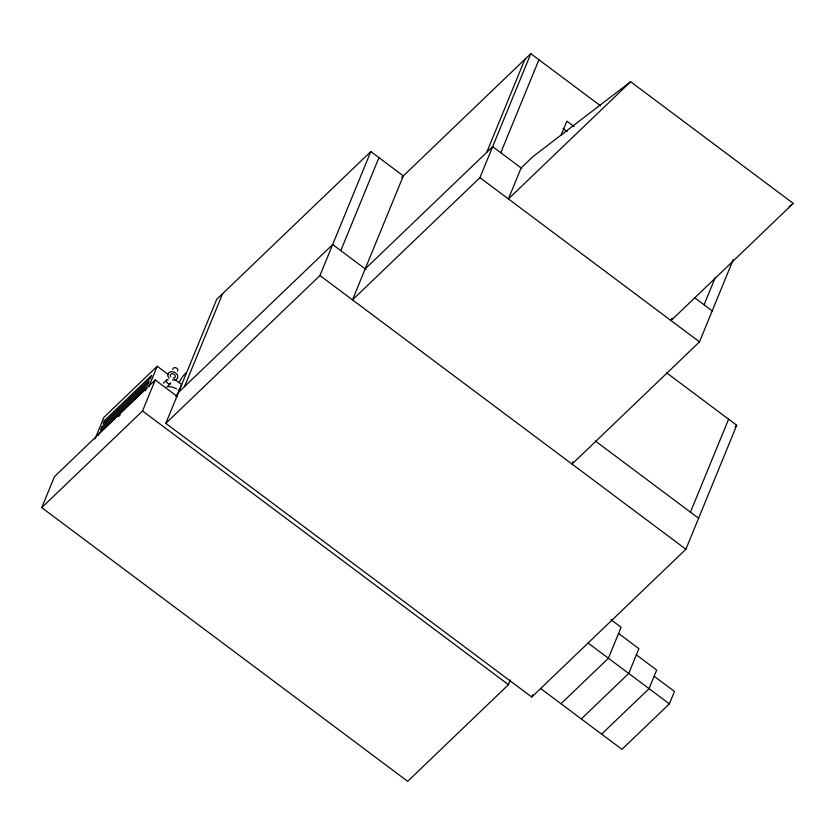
<?xml version="1.0" encoding="UTF-8"?>
<svg xmlns="http://www.w3.org/2000/svg" width="835" height="835" viewBox="0 0 835 835"><rect width="100%" height="100%" fill="white"/><g stroke="black" fill="none" stroke-linecap="round" stroke-linejoin="round"><path stroke-width="1.25" d="M510.415 679.92L508.452 684.679L407.678 781.33L41.75 507.628L54.463 476.628L155.237 379.988L177.135 396.364M95.044 438.876L103.843 417.416L157.199 366.252L168.378 374.612M98.332 435.233L99.177 433.167L146.605 387.69L145.332 390.79M104.26 420.767L102.997 423.867L150.425 378.391L151.688 375.291L104.26 420.767L106.296 422.291M148.891 386.511L157.199 366.252M41.75 507.628L142.535 410.977L155.237 379.988M179.149 390.456L181.592 384.497L174.473 379.173M666.413 372.681L736.731 425.276L685.89 549.242L531.749 697.048L165.821 423.345L216.672 299.379L370.803 151.573L403.326 175.903L352.485 299.869L479.948 177.646L530.789 53.67L600.574 105.868M184.462 386.668L222.601 293.69M165.821 423.345L319.962 275.54L370.803 151.573M340.805 250.625L378.933 157.648M486.732 152.335L524.86 59.358M500.791 152.732L538.919 59.755M561.005 135.468L566.871 121.158L574.167 126.617M573.019 461.703L572.038 464.083L699.5 341.859L733.234 259.612M672.018 318.187L671.037 320.577L793.25 203.385L630.613 81.736L532.699 156.823L521.113 167.939L508.411 198.928L630.613 81.736M531.749 697.048L532.73 694.657M704.082 304.785L715.324 277.377M690.462 512.168L728.6 419.191M540.642 688.52L621.96 749.339L669.388 703.863L674.471 691.463L654.139 676.256M118.372 416.644L120.23 414.87M163.389 383.181L166.77 379.935M166.927 386.97L170.319 383.724M401.635 177.521L530.789 53.67M178.533 392.356L332.674 244.551L366.033 269.496M365.198 268.88L492.66 146.647L521.792 168.44M735.04 426.894L736.731 425.276M560.974 703.728L608.402 658.241L621.104 627.252L610.949 619.653M581.296 718.925L628.724 673.448L638.9 648.659L618.568 633.452M601.628 734.132L649.056 688.656L656.686 670.056L636.353 654.859M789.127 206.548L793.25 203.385M167.835 386.542L172.093 387.022L176.665 388.766M563.02 128.402L567.195 131.523M694.522 297.636L712.213 310.87M479.948 177.646L699.5 341.859M595.386 441.047L698.592 518.243M319.962 275.54L685.89 549.242M588.07 643.044L669.388 703.863M142.535 410.977L508.452 684.679M172.814 369.404A2.599 1.983 22.3 0 1 175.934 367.797A2.599 1.983 22.3 0 1 177.479 371.074M169.129 378.13A5.187 3.966 22.3 0 1 170.423 371.909A5.187 3.966 22.3 0 1 177.688 375.76A5.187 3.966 22.3 0 1 172.521 379.935M170.653 376.648A2.599 1.983 22.3 0 1 171.739 373.861A2.599 1.983 22.3 0 1 175.193 375.677A2.599 1.983 22.3 0 1 173.169 377.973M170.674 382.847A2.599 1.587 46.2 0 1 168.607 383.787A2.599 1.587 46.2 0 1 166.426 380.99A2.599 1.587 46.2 0 1 168.284 379.789M178.22 390.363A5.187 1.075 -53.2 0 1 178.742 391.636A5.187 1.075 -53.2 0 1 175.674 396.281M179.588 381.71A51.895 39.642 22.3 0 1 186.184 372.713M101.724 426.967L100.45 430.067L147.879 384.591L149.152 381.491L101.724 426.967"/></g></svg>
